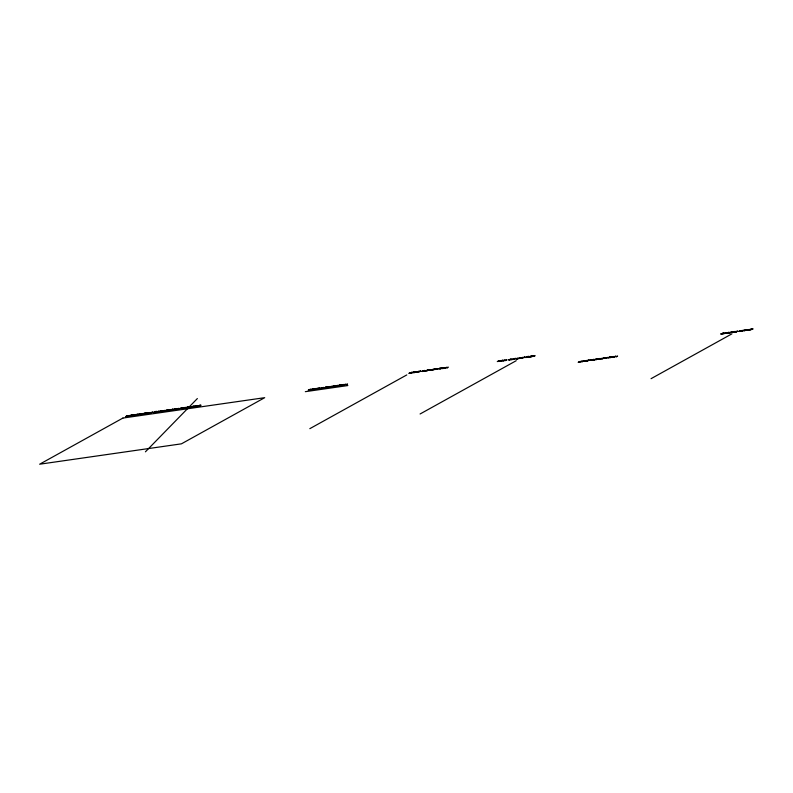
<?xml version="1.0" encoding="UTF-8"?>
<svg xmlns="http://www.w3.org/2000/svg" width="793" height="793" viewBox="0 0 793 793"><rect width="100%" height="100%" fill="white"/><g stroke="black" fill="none" stroke-linecap="round" stroke-linejoin="round"><path stroke-width="1.19" d="M139.637 414.412L140.391 413.827L137.239 414.967M172.19 409.733L172.943 409.148L169.702 410.11M190.003 407.176L190.766 406.581L187.525 407.552M315.039 389.066L315.792 388.481L312.64 389.621L315.267 388.778M336.817 385.943L337.57 385.358L334.329 386.32M414.035 372.204L413.629 372.73L414.561 371.917L411.319 372.879M437.558 369.092L438.321 368.507L435.079 369.469M502.177 360.785L502.94 360.2L499.778 361.33L502.405 360.488M524.401 357.584L525.154 356.999L521.913 357.97M606.853 357.98L607.607 357.395L604.365 358.357M139.865 414.115L136.693 414.898M172.418 409.436L169.246 410.219M190.231 406.878L187.059 407.661M337.045 385.646L333.873 386.429M437.786 368.795L434.614 369.578M524.629 357.296L521.457 358.079M607.081 357.683L603.909 358.466M728.628 332.554L728.222 333.08L729.154 332.267L725.922 333.229M147.875 413.242L147.944 412.737C145.625 415.245 154.486 410.516 147.746 413.381M748.295 330.007L748.364 329.501C746.005 332.029 754.777 327.172 748.602 329.967M416.077 372.254L416.573 371.63L414.342 372.631L418.714 371.322L416.008 372.274M156.241 412.013L158.491 411.319M161.96 411.19L164.686 410.387M145.416 451.822L197.368 398.552M341.763 385.21L344.489 384.407M442.514 368.358L443.317 367.952M529.347 356.86L532.073 356.057M581.884 361.558L584.61 360.756M611.799 357.256L612.612 356.85M499.273 360.884C496.666 363.065 505.121 358.624 499.015 361.35A9.159 1.546 -14.4 0 0 499.382 361.053L499.818 360.646L497.697 361.41M140.678 414.253L143.216 413.5M158.967 411.408L157.311 412.053M344.519 384.585L343.349 385.12L344.073 384.694M445.269 367.734L443.743 368.368M532.123 356.226L531.657 356.344M584.659 360.914L584.193 361.033M584.58 361.172L587.593 360.309M614.565 356.632L613.088 357.246L614.109 356.731M738.907 331.325L741.921 330.473M310.588 389.67L308.19 390.196L309.726 389.938M197.903 406.016L200.46 405.263M421.916 371.312L424.196 370.599M508.759 359.814L511.326 359.07M591.211 360.2L593.769 359.457M720.896 333.903L723.751 333.377L722.274 333.922M309.022 389.68L311.213 389.194M497.27 361.598L499.104 360.914M155.884 412.033L158.967 411.21M161.603 411.21L164.22 410.496M341.406 385.239L343.22 384.555M442.157 368.388L444.764 367.665M529 356.89L530.804 356.206M581.537 361.578L584.134 360.756M611.443 357.276L613.861 356.483M193.908 406.393L192.917 406.759L193.67 406.531M732.355 332.039L731.453 332.475L731.949 332.108M737.837 331.256L737.45 331.315M165.122 410.695L167.739 409.922M182.935 408.137L185.066 407.483M198.339 405.917L199.777 405.372M321.601 388.074L323.732 387.42M422.352 371.223L423.789 370.668M509.195 359.725L510.543 359.189M591.647 360.111L593.055 359.566M721.333 333.813L722.77 333.258M741.733 330.968L743.319 330.225L742.218 330.84M141.134 414.134L142.393 413.629M585.036 361.053L587.117 360.418M739.363 331.216L741.445 330.582M158.55 411.488L157.52 411.924M444.804 367.853L443.733 368.299M309.458 389.571L310.797 389.304M132.629 415.542L135.772 414.491L132.054 415.71L134.166 415.403M149.788 413.084L152.92 412.023L149.213 413.242L151.324 412.935M191.133 407.136L193.393 406.294M311.986 389.036L314.028 388.818M313.096 388.957L311.629 389.769M318.548 388.164L318.003 388.471L320.174 388.045M325.576 387.162L325.071 387.44L326.637 387.212L323.732 388.025L327.251 386.915M331.077 386.369L330.572 386.647L332.138 386.429L329.234 387.232L332.753 386.132M333.724 385.983L333.179 386.29L333.982 386.171M338.819 385.17L340.871 384.962M339.553 385.15L338.086 385.963L339.929 385.091M309.825 428.666L406.789 374.92M425.048 371.015L428.19 369.954L424.483 371.174L426.594 370.866M430.549 370.222L433.692 369.171L429.984 370.381L432.096 370.083M503.287 360.746L504.754 359.933L502.712 360.914L504.487 360.656M505.488 360.428L506.955 359.616L504.923 360.597L506.687 360.339M510.405 359.457L511.614 359.288L510.365 359.784L511.049 359.447M511.891 359.516L515.034 358.456L511.326 359.675L513.438 359.368M517.393 358.723L520.535 357.663L516.818 358.882L518.939 358.585M420.082 413.986L516.233 360.696M580.01 361.439L579.465 361.747L580.942 361.489M592.857 359.853L594.066 359.675L593.501 359.834M595.612 359.199L595.107 359.477L596.673 359.259L593.779 360.062L597.288 358.961M601.114 358.406L600.608 358.694L602.174 358.466L599.27 359.279L602.789 358.168M603.77 358.02L603.215 358.327L605.386 357.901M608.855 357.217L610.907 356.999M609.599 357.187L608.122 358L609.966 357.137M724.762 333.199L725.317 332.891M730.799 332.108L729.52 332.812L730.72 332.624M733.664 331.702L731.82 332.564L734.13 332.148L732.395 332.406M735.339 331.454L733.485 331.643M736.3 331.315L735.022 332.019L737.113 331.514L736.469 331.761M651.053 378.677L731.909 333.853M745.44 330.225L745.995 329.918M751.477 329.135L750.971 329.422L752.537 329.194L749.633 330.007L753.152 328.897M138.141 414.342L137.486 414.501M170.703 409.664L170.019 409.902M175.689 408.95L176.086 408.891M188.546 407.096L187.743 407.364M335.33 385.874L334.646 386.042M412.31 372.432L411.547 372.7M436.091 369.013L433.92 369.439L435.664 368.973M522.914 357.524L521.883 357.772M581.606 361.33L580.436 361.667M726.913 332.782L726.14 333.04M747.591 329.809L746.927 329.967M183.282 407.939L185.562 407.354M165.489 410.487L167.244 410.04M321.978 387.866L323.316 387.47M138.735 414.471L139.538 414.154A4.332 0.734 -14.4 0 0 140.004 413.956M171.288 409.783L172.091 409.475A4.332 0.734 -14.4 0 0 172.557 409.277M189.111 407.225L189.904 406.908A4.332 0.734 -14.4 0 0 190.379 406.71M314.137 389.125L314.94 388.808A4.332 0.734 -14.4 0 0 315.406 388.61M335.915 385.993L336.718 385.676A4.332 0.734 -14.4 0 0 337.184 385.477M412.905 372.561L413.708 372.244A4.332 0.734 -14.4 0 0 414.174 372.046M436.665 369.141L437.458 368.824A4.332 0.734 -14.4 0 0 437.934 368.626M501.285 360.835L502.078 360.518A4.332 0.734 -14.4 0 0 502.554 360.319M523.499 357.643L524.302 357.326A4.332 0.734 -14.4 0 0 524.778 357.128M605.951 358.039L606.754 357.722A4.332 0.734 -14.4 0 0 607.23 357.524M193.135 406.769L192.778 406.809M180.13 408.435L182.212 407.82L179.04 408.95L180.12 408.326M731.126 332.505L728.955 332.981L732.236 331.851M443.128 367.932L445.23 367.555M612.424 356.83L613.336 356.582M604.643 358.089L604.187 358.258M435.367 369.191L434.822 369.31M163.239 411.101L164.924 410.635L162.694 411.23L163.189 411.19M342.992 385.15L342.229 385.299L342.992 385.22M200.084 405.838L200.748 405.481L199.36 405.768L200.193 405.649M160.999 411.24L158.441 411.914L161.207 410.833A2.994 0.506 -14.4 0 1 161.534 410.794L161.693 410.774M612.86 357.227L611.899 357.365M592.906 360.161L592.649 360.141M166.262 410.695L167.541 410.259L166.332 410.675M612.82 357.306L611.492 357.474M736.201 331.91L734.457 332.188L737.738 331.058M199.42 406.006L199.41 405.937M322.682 388.154L324.02 387.638L322.682 388.084M423.393 371.243L424.77 370.787L423.343 371.322M160.82 411.2L159.69 411.379L161.128 410.923M169.742 409.902L168.552 410.08L170.297 409.614M199.707 405.312L200.956 405.144M423.72 370.618L424.483 370.569M593.015 359.507L593.392 359.507M722.701 333.209L723.394 333.08M343.29 384.536L344.013 384.516M530.884 356.186L531.459 356.087M142.591 413.589L143.692 413.391M585.561 361.182L587.008 360.825L584.649 361.34M137.12 414.59L135.999 414.759M613.415 356.632L614.06 356.563M725.744 333.129L723.464 333.764L726.913 332.604M746.411 330.156L744.131 330.79L747.591 329.63M411.21 372.7L410.169 372.849L412.31 372.254M422.798 371.431L421.945 371.481M739.77 331.434L741.336 330.978L738.967 331.504M187.356 407.374L186.365 407.523L188.516 406.928M509.681 359.923L509.275 359.972M191.678 407.136L192.233 407.037L190.558 407.295L193.195 406.234M721.779 334.022L720.946 334.071M141.541 414.283L143.107 413.906L140.748 414.422M198.775 406.125L197.923 406.175M592.054 360.329L592.549 360.24L591.935 360.25M420.459 371.074C412.172 373.453 424.899 370.48 418.902 371.62L420.449 371.154A2.994 0.506 -14.4 0 1 420.746 371.035L420.905 371.015M410.407 372.898L408.861 373.424L411.914 372.294M413.867 372.423L410.863 372.988M434.167 369.479L432.621 370.004L436.071 368.844M521.576 357.821L520.763 357.94L522.508 357.474M521.011 357.98L519.465 358.505L522.914 357.346M136.356 414.402L138.141 414.164M198.052 405.54L196.743 406.412L196.178 405.957M329.898 386.459L328.599 387.331L328.034 386.875C324.892 389.095 327.945 385.636 328.589 387.182M318.241 388.511L316.694 389.036L320.144 387.876M333.417 386.33L331.87 386.855L335.32 385.695M168.8 410.12L167.244 410.645L170.703 409.485M186.613 407.562L185.066 408.088L188.08 406.968M135.068 415.274L137.744 414.293M194.87 406.68L196.178 405.808L196.743 406.264M344.321 385.071L345.619 384.199L346.194 384.655C349.326 382.424 346.263 385.894 345.629 384.337M305.325 391.673L347.859 385.557M733.158 331.98L734.724 331.752L732.96 332.089M579.703 361.786L578.156 362.312L581.606 361.152M603.463 358.367L601.917 358.892L605.366 357.732M192.996 406.343L193.839 406.165M424.443 370.48L424.969 370.44M723.206 333.189L723.959 333.03M593.521 359.487L594.264 359.338M592.153 360.23L591.281 360.379M613.673 356.592L614.525 356.454M422.857 371.342L422.431 371.471M509.701 359.834L508.809 359.982M721.838 333.932L721.412 334.071M175.54 408.861L173.984 409.327C179.139 408.355 168.126 410.923 175.54 408.772A2.994 0.506 -14.4 0 1 175.838 408.732M742.327 330.978L745.172 329.967L741.822 331.107M321.68 388.322L322.335 388.233L321.215 388.332M309.528 389.631L309.894 389.611A8.574 1.447 -14.4 0 1 310.222 389.591L310.569 389.601M183.024 408.286L185.354 407.701L182.568 408.395M529.446 356.969L531.27 356.652L529.02 357.078M581.983 361.658L583.787 361.251L581.556 361.767M341.862 385.319L341.476 385.438M162.059 411.299L162.674 411.309L161.623 411.408M165.202 410.843L166.203 410.784L164.726 410.952M442.583 368.467L443.426 368.438L442.216 368.586M310.122 389.72L309.666 389.74A6.225 1.051 -14.4 0 1 309.369 389.76L309.082 389.76M155.924 412.231L156.905 412.142L156.29 412.112M746.59 330.255L746.134 330.364M580.615 361.777L580.149 361.886M319.153 388.501L318.687 388.61M725.456 333.338L728.301 332.594A4.332 0.734 -14.4 0 0 728.777 332.396M122.915 418.06L39.65 464.212L181.438 443.832L264.703 397.68L122.915 418.06M127.395 415.691L125.73 416.612L127.395 415.691M128.426 415.542L126.761 416.464L128.436 415.691C129.071 417.237 132.134 413.777 128.991 415.998L128.426 415.542M131.083 415.165L131.816 415.135C126.622 417.564 137.853 413.331 131.083 415.165M144.495 413.232L145.238 413.212C140.044 415.641 151.275 411.398 144.495 413.232M147.191 412.846L145.525 413.768L147.191 412.846M154.397 411.815L155.131 411.785C149.946 414.214 161.167 409.981 154.397 411.815M177.057 408.554L175.392 409.475L178.028 408.782C176.452 409.783 181.389 407.315 176.75 408.881L177.057 408.554M195.147 405.957L193.482 406.878L195.147 405.957M317.319 388.263L315.654 389.185L317.319 388.263M341.515 384.783L339.85 385.705L341.515 384.783M428.775 369.875L427.11 370.797L428.775 370.024C429.419 371.57 432.482 368.101 429.34 370.331L428.775 369.875M439.56 368.319L440.303 368.299C435.109 370.727 446.34 366.485 439.56 368.319M442.256 367.932L440.591 368.854L442.256 367.932M446.37 367.347L444.704 368.269L446.37 367.486C447.014 369.042 450.077 365.573 446.935 367.803L446.37 367.347M515.619 358.377L513.953 359.298L515.619 358.515C516.263 360.072 519.316 356.602 516.184 358.832L515.619 358.377M526.403 356.82L527.147 356.8C521.953 359.229 533.183 354.986 526.403 356.82M529.1 356.434L527.434 357.356L529.1 356.434M533.213 355.849L531.548 356.771L533.213 355.988C533.858 357.544 536.92 354.075 533.778 356.305L533.213 355.849M588.594 360.131L586.929 361.053L590.884 359.794L588.148 360.528L588.594 360.131M598.071 358.763L596.405 359.685L598.071 358.912C598.715 360.458 601.768 356.999 598.636 359.219L598.071 358.763M611.552 356.83L609.886 357.752L611.552 356.83M615.665 356.235L614 357.157L615.665 356.384C616.31 357.93 619.373 354.461 616.23 356.691L615.665 356.235M334.606 386.052L334.041 386.161L334.547 386.062"/></g></svg>
